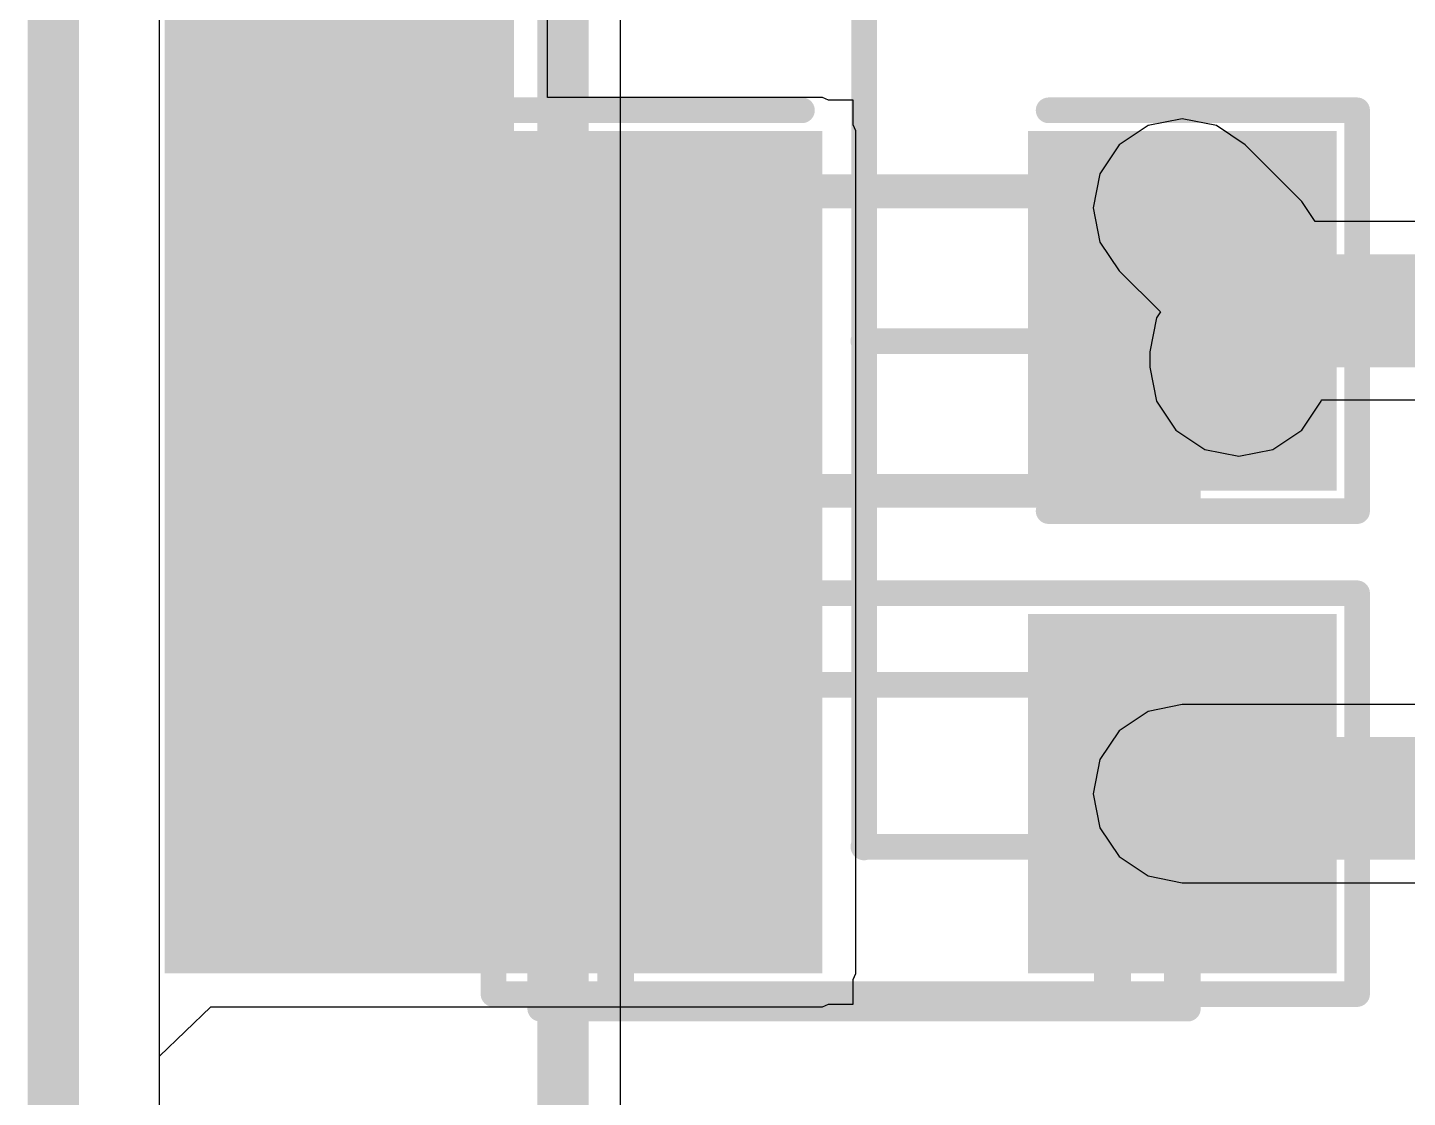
# Model space of a CAD drawing. Header units: millimetres. Extents: x -16 to 330, y -45 to 150.
# Drawn here: x -3.88 to 2.94, y 30.02 to 35.31 of the extents above; entities that cross this region are included whole.
import ezdxf

# ---------------------------------------------------------------- set-up
doc = ezdxf.new("R2010")
doc.units = ezdxf.units.MM
for name, color, linetype in [('BottomLayer', 5, 'Continuous'), ('Mechanical13', 56, 'Continuous'), ('Mechanical2', 216, 'Continuous'), ('MidLayer1', 16, 'Continuous'), ('MidLayer2', 76, 'Continuous'), ('TopLayer', 1, 'Continuous'), ('TopOverlay', 2, 'Continuous'), ('TopPaste', 8, 'Continuous'), ('TopSolder', 216, 'Continuous')]:
    doc.layers.add(name, color=color, linetype=linetype)

# ---------------------------------------------------------------- blocks, each defined once
blk = doc.blocks.new('R___1206_49')
at = {"layer": 'TopLayer'}
for points in [[(-2.032, 0.889), (-0.508, 0.889), (-0.508, -0.889), (-2.032, -0.889)], [(0.508, 0.889), (2.032, 0.889), (2.032, -0.889), (0.508, -0.889)]]:
    blk.add_hatch(color=1, dxfattribs=at).paths.add_polyline_path(points)
at = {"layer": 'TopPaste'}
for points in [[(-2.032, 0.889), (-0.508, 0.889), (-0.508, -0.889), (-2.032, -0.889)], [(0.508, 0.889), (2.032, 0.889), (2.032, -0.889), (0.508, -0.889)]]:
    blk.add_hatch(color=8, dxfattribs=at).paths.add_polyline_path(points)
at = {"layer": 'TopSolder'}
for points in [[(-2.032, 0.889), (-0.508, 0.889), (-0.508, -0.889), (-2.032, -0.889)], [(0.508, 0.889), (2.032, 0.889), (2.032, -0.889), (0.508, -0.889)]]:
    blk.add_hatch(color=216, dxfattribs=at).paths.add_polyline_path(points)
at = {"layer": 'TopOverlay', "const_width": 0.127}
for points in [[(2.1336, 0.9906), (-2.1336, 0.9906)], [(-2.1336, 0.9906), (-2.1336, -0.9906)], [(2.1336, 0.9906), (2.1336, -0.9906)], [(2.1336, -0.9906), (-2.1336, -0.9906)]]:
    blk.add_lwpolyline(points, dxfattribs=at)
at = {"layer": 'TopOverlay', "const_width": 0.0635}
for points in [[(-2.16535, 0.9906, 1), (-2.10185, 0.9906, 1)], [(-2.16535, 0.9906, 1), (-2.10185, 0.9906, 1)], [(2.10185, 0.9906, 1), (2.16535, 0.9906, 1)], [(2.10185, 0.9906, 1), (2.16535, 0.9906, 1)], [(-2.16535, -0.9906, 1), (-2.10185, -0.9906, 1)], [(-2.16535, -0.9906, 1), (-2.10185, -0.9906, 1)], [(2.10185, -0.9906, 1), (2.16535, -0.9906, 1)], [(2.10185, -0.9906, 1), (2.16535, -0.9906, 1)]]:
    blk.add_lwpolyline(points, format="xyb", close=True, dxfattribs=at)
blk = doc.blocks.new('C___1206_56')
at = {"layer": 'TopLayer'}
for points in [[(-2.032, 0.889), (-0.508, 0.889), (-0.508, -0.889), (-2.032, -0.889)], [(0.508, 0.889), (2.032, 0.889), (2.032, -0.889), (0.508, -0.889)]]:
    blk.add_hatch(color=1, dxfattribs=at).paths.add_polyline_path(points)
at = {"layer": 'TopPaste'}
for points in [[(-2.032, 0.889), (-0.508, 0.889), (-0.508, -0.889), (-2.032, -0.889)], [(0.508, 0.889), (2.032, 0.889), (2.032, -0.889), (0.508, -0.889)]]:
    blk.add_hatch(color=8, dxfattribs=at).paths.add_polyline_path(points)
at = {"layer": 'TopSolder'}
for points in [[(-2.032, 0.889), (-0.508, 0.889), (-0.508, -0.889), (-2.032, -0.889)], [(0.508, 0.889), (2.032, 0.889), (2.032, -0.889), (0.508, -0.889)]]:
    blk.add_hatch(color=216, dxfattribs=at).paths.add_polyline_path(points)
at = {"layer": 'TopOverlay', "const_width": 0.127}
for points in [[(-2.1336, 0.9906), (-0.6096, 0.9906)], [(-2.1336, -0.9906), (-2.1336, 0.9906)], [(0.6096, 0.9906), (2.1336, 0.9906)], [(2.1336, -0.9906), (2.1336, 0.9906)], [(-2.1336, -0.9906), (-0.6096, -0.9906)], [(0.6096, -0.9906), (2.1336, -0.9906)]]:
    blk.add_lwpolyline(points, dxfattribs=at)
at = {"layer": 'TopOverlay', "const_width": 0.0635}
for points in [[(-2.16535, 0.9906, 1), (-2.10185, 0.9906, 1)], [(-2.16535, 0.9906, 1), (-2.10185, 0.9906, 1)], [(-0.64135, 0.9906, 1), (-0.57785, 0.9906, 1)], [(0.57785, 0.9906, 1), (0.64135, 0.9906, 1)], [(2.10185, 0.9906, 1), (2.16535, 0.9906, 1)], [(2.10185, 0.9906, 1), (2.16535, 0.9906, 1)], [(-2.16535, -0.9906, 1), (-2.10185, -0.9906, 1)], [(-2.16535, -0.9906, 1), (-2.10185, -0.9906, 1)], [(-0.64135, -0.9906, 1), (-0.57785, -0.9906, 1)], [(0.57785, -0.9906, 1), (0.64135, -0.9906, 1)], [(2.10185, -0.9906, 1), (2.16535, -0.9906, 1)], [(2.10185, -0.9906, 1), (2.16535, -0.9906, 1)]]:
    blk.add_lwpolyline(points, format="xyb", close=True, dxfattribs=at)

msp = doc.modelspace()

# ---------------------------------------------------------------- hatches: boundary and pattern name
at = {"layer": 'TopLayer'}
for points in [[(-3.2004, 30.6324), (-1.4732, 30.6324), (-1.4732, 36.9659), (-3.2004, 36.9659)], [(-3.2004, 30.6324), (0.0508, 30.6324), (0.0508, 34.798), (-3.2004, 34.798)]]:
    msp.add_hatch(color=1, dxfattribs=at).paths.add_polyline_path(points)

# ---------------------------------------------------------------- linework, layer by layer
at = {"layer": 'BottomLayer'}
msp.add_line((-0.947, 19.0262), (-0.947, 48.3235), dxfattribs=at)
at = {"layer": 'BottomLayer', "const_width": 0.254}
msp.add_lwpolyline([(-1.2319, 19.0262), (-1.2319, 48.3235)], dxfattribs=at)
at = {"layer": 'Mechanical13', "const_width": 0.127}
for points in [[(0.2562, 33.7588), (0.2562, 41.7035)], [(0.2562, 33.7588), (0.2562, 41.7035)], [(0.2562, 31.2588), (0.2562, 39.2035)], [(0.2562, 31.2588), (0.2562, 39.2035)], [(-3.7438, -12.4912), (-3.7438, 36.5338)], [(-1.3438, 34.5588), (-0.9438, 34.5588)], [(-1.3438, 34.5188), (-1.3438, 34.5588)], [(-1.3438, 34.5188), (1.8562, 34.5188)], [(-1.3438, 32.9988), (-1.3438, 34.5188)], [(-0.9438, 34.5188), (-0.9438, 34.5588)], [(-0.9438, 32.9988), (-0.9438, 34.5188)], [(1.4562, 34.5588), (1.8562, 34.5588)], [(1.4562, 34.5188), (1.4562, 34.5588)], [(1.4562, 32.9988), (1.4562, 34.5188)], [(1.8562, 34.5188), (1.8562, 34.5588)], [(1.8562, 32.9988), (1.8562, 34.5188)], [(-0.9438, 34.4788), (1.4562, 34.4788)], [(0.2562, 33.7588), (4.2286, 33.7588)], [(0.2562, 33.7588), (4.2286, 33.7588)], [(-0.9438, 33.0388), (1.4562, 33.0388)], [(-1.3438, 32.9988), (1.8562, 32.9988)], [(-1.3438, 32.9588), (-1.3438, 32.9988)], [(-1.3438, 32.9588), (-0.9438, 32.9588)], [(-0.9438, 32.9588), (-0.9438, 32.9988)], [(1.4562, 32.9588), (1.4562, 32.9988)], [(1.4562, 32.9588), (1.8562, 32.9588)], [(1.8562, 32.9588), (1.8562, 32.9988)], [(-1.3438, 32.0588), (-1.2888, 32.0588)], [(-1.3438, 30.4588), (-1.3438, 32.0588)], [(-1.2888, 32.0588), (-0.9988, 32.0588)], [(-1.2888, 30.4588), (-1.2888, 32.0588)], [(-0.9988, 32.0588), (-0.9438, 32.0588)], [(-0.9988, 30.4588), (-0.9988, 32.0588)], [(-0.9438, 32.0588), (1.4562, 32.0588)], [(-0.9438, 30.4588), (-0.9438, 32.0588)], [(1.4562, 32.0588), (1.5112, 32.0588)], [(1.4562, 30.4588), (1.4562, 32.0588)], [(1.5112, 32.0588), (1.8012, 32.0588)], [(1.5112, 30.4588), (1.5112, 32.0588)], [(1.8012, 32.0588), (1.8562, 32.0588)], [(1.8012, 30.4588), (1.8012, 32.0588)], [(1.8562, 30.4588), (1.8562, 32.0588)], [(0.2562, 31.2588), (4.2286, 31.2588)], [(0.2562, 31.2588), (4.2286, 31.2588)], [(-1.3438, 30.4588), (-1.2888, 30.4588)], [(-1.2888, 30.4588), (-0.9988, 30.4588)], [(-0.9988, 30.4588), (-0.9438, 30.4588)], [(-0.9438, 30.4588), (1.4562, 30.4588)], [(1.4562, 30.4588), (1.5112, 30.4588)], [(1.5112, 30.4588), (1.8012, 30.4588)], [(1.8012, 30.4588), (1.8562, 30.4588)]]:
    msp.add_lwpolyline(points, dxfattribs=at)
at = {"layer": 'Mechanical13'}
for points, const_width in [([(-1.3755, 34.5588, 1), (-1.312, 34.5588, 1)], 0.0635), ([(-1.3755, 34.5588, 1), (-1.312, 34.5588, 1)], 0.0635), ([(-1.3755, 34.5188, 1), (-1.312, 34.5188, 1)], 0.0635), ([(-1.3755, 34.5188, 1), (-1.312, 34.5188, 1)], 0.0635), ([(-1.3755, 34.5188, 1), (-1.312, 34.5188, 1)], 0.0635), ([(-0.9755, 34.5588, 1), (-0.912, 34.5588, 1)], 0.0635), ([(-0.9755, 34.5588, 1), (-0.912, 34.5588, 1)], 0.0635), ([(-0.9755, 34.5188, 1), (-0.912, 34.5188, 1)], 0.0635), ([(-0.9755, 34.5188, 1), (-0.912, 34.5188, 1)], 0.0635), ([(1.4245, 34.5588, 1), (1.488, 34.5588, 1)], 0.0635), ([(1.4245, 34.5588, 1), (1.488, 34.5588, 1)], 0.0635), ([(1.4245, 34.5188, 1), (1.488, 34.5188, 1)], 0.0635), ([(1.4245, 34.5188, 1), (1.488, 34.5188, 1)], 0.0635), ([(1.8245, 34.5588, 1), (1.888, 34.5588, 1)], 0.0635), ([(1.8245, 34.5588, 1), (1.888, 34.5588, 1)], 0.0635), ([(1.8245, 34.5188, 1), (1.888, 34.5188, 1)], 0.0635), ([(1.8245, 34.5188, 1), (1.888, 34.5188, 1)], 0.0635), ([(1.8245, 34.5188, 1), (1.888, 34.5188, 1)], 0.0635), ([(-0.9755, 34.4788, 1), (-0.912, 34.4788, 1)], 0.0635), ([(1.4245, 34.4788, 1), (1.488, 34.4788, 1)], 0.0635), ([(0.2594, 33.7588, 1), (0.2531, 33.7588, 1)], 0.127), ([(0.2594, 33.7588, 1), (0.2531, 33.7588, 1)], 0.127), ([(0.2213, 33.7588, 1), (0.2848, 33.7588, 1)], 0.0635), ([(0.2213, 33.7588, 1), (0.2848, 33.7588, 1)], 0.0635), ([(0.2245, 33.7588, 1), (0.288, 33.7588, 1)], 0.0635), ([(0.2245, 33.7588, 1), (0.288, 33.7588, 1)], 0.0635), ([(0.2245, 33.7588, 1), (0.288, 33.7588, 1)], 0.0635), ([(0.2245, 33.7588, 1), (0.288, 33.7588, 1)], 0.0635), ([(0.2277, 33.7588, 1), (0.2912, 33.7588, 1)], 0.0635), ([(0.2277, 33.7588, 1), (0.2912, 33.7588, 1)], 0.0635), ([(-0.9755, 33.0388, 1), (-0.912, 33.0388, 1)], 0.0635), ([(1.4245, 33.0388, 1), (1.488, 33.0388, 1)], 0.0635), ([(-1.3755, 32.9988, 1), (-1.312, 32.9988, 1)], 0.0635), ([(-1.3755, 32.9988, 1), (-1.312, 32.9988, 1)], 0.0635), ([(-1.3755, 32.9988, 1), (-1.312, 32.9988, 1)], 0.0635), ([(-1.3755, 32.9588, 1), (-1.312, 32.9588, 1)], 0.0635), ([(-1.3755, 32.9588, 1), (-1.312, 32.9588, 1)], 0.0635), ([(-0.9755, 32.9988, 1), (-0.912, 32.9988, 1)], 0.0635), ([(-0.9755, 32.9988, 1), (-0.912, 32.9988, 1)], 0.0635), ([(-0.9755, 32.9588, 1), (-0.912, 32.9588, 1)], 0.0635), ([(-0.9755, 32.9588, 1), (-0.912, 32.9588, 1)], 0.0635), ([(1.4245, 32.9988, 1), (1.488, 32.9988, 1)], 0.0635), ([(1.4245, 32.9988, 1), (1.488, 32.9988, 1)], 0.0635), ([(1.4245, 32.9588, 1), (1.488, 32.9588, 1)], 0.0635), ([(1.4245, 32.9588, 1), (1.488, 32.9588, 1)], 0.0635), ([(1.8245, 32.9988, 1), (1.888, 32.9988, 1)], 0.0635), ([(1.8245, 32.9988, 1), (1.888, 32.9988, 1)], 0.0635), ([(1.8245, 32.9988, 1), (1.888, 32.9988, 1)], 0.0635), ([(1.8245, 32.9588, 1), (1.888, 32.9588, 1)], 0.0635), ([(1.8245, 32.9588, 1), (1.888, 32.9588, 1)], 0.0635), ([(-1.3755, 32.0588, 1), (-1.312, 32.0588, 1)], 0.0635), ([(-1.3755, 32.0588, 1), (-1.312, 32.0588, 1)], 0.0635), ([(-1.3205, 32.0588, 1), (-1.257, 32.0588, 1)], 0.0635), ([(-1.3205, 32.0588, 1), (-1.257, 32.0588, 1)], 0.0635), ([(-1.3205, 32.0588, 1), (-1.257, 32.0588, 1)], 0.0635), ([(-1.0305, 32.0588, 1), (-0.967, 32.0588, 1)], 0.0635), ([(-1.0305, 32.0588, 1), (-0.967, 32.0588, 1)], 0.0635), ([(-1.0305, 32.0588, 1), (-0.967, 32.0588, 1)], 0.0635), ([(-0.9755, 32.0588, 1), (-0.912, 32.0588, 1)], 0.0635), ([(-0.9755, 32.0588, 1), (-0.912, 32.0588, 1)], 0.0635), ([(-0.9755, 32.0588, 1), (-0.912, 32.0588, 1)], 0.0635), ([(1.4245, 32.0588, 1), (1.488, 32.0588, 1)], 0.0635), ([(1.4245, 32.0588, 1), (1.488, 32.0588, 1)], 0.0635), ([(1.4245, 32.0588, 1), (1.488, 32.0588, 1)], 0.0635), ([(1.4795, 32.0588, 1), (1.543, 32.0588, 1)], 0.0635), ([(1.4795, 32.0588, 1), (1.543, 32.0588, 1)], 0.0635), ([(1.4795, 32.0588, 1), (1.543, 32.0588, 1)], 0.0635), ([(1.7695, 32.0588, 1), (1.833, 32.0588, 1)], 0.0635), ([(1.7695, 32.0588, 1), (1.833, 32.0588, 1)], 0.0635), ([(1.7695, 32.0588, 1), (1.833, 32.0588, 1)], 0.0635), ([(1.8245, 32.0588, 1), (1.888, 32.0588, 1)], 0.0635), ([(1.8245, 32.0588, 1), (1.888, 32.0588, 1)], 0.0635), ([(0.2594, 31.2588, 1), (0.2531, 31.2588, 1)], 0.127), ([(0.2594, 31.2588, 1), (0.2531, 31.2588, 1)], 0.127), ([(0.2213, 31.2588, 1), (0.2848, 31.2588, 1)], 0.0635), ([(0.2213, 31.2588, 1), (0.2848, 31.2588, 1)], 0.0635), ([(0.2245, 31.2588, 1), (0.288, 31.2588, 1)], 0.0635), ([(0.2245, 31.2588, 1), (0.288, 31.2588, 1)], 0.0635), ([(0.2245, 31.2588, 1), (0.288, 31.2588, 1)], 0.0635), ([(0.2245, 31.2588, 1), (0.288, 31.2588, 1)], 0.0635), ([(0.2277, 31.2588, 1), (0.2912, 31.2588, 1)], 0.0635), ([(0.2277, 31.2588, 1), (0.2912, 31.2588, 1)], 0.0635), ([(-1.3755, 30.4588, 1), (-1.312, 30.4588, 1)], 0.0635), ([(-1.3755, 30.4588, 1), (-1.312, 30.4588, 1)], 0.0635), ([(-1.3205, 30.4588, 1), (-1.257, 30.4588, 1)], 0.0635), ([(-1.3205, 30.4588, 1), (-1.257, 30.4588, 1)], 0.0635), ([(-1.3205, 30.4588, 1), (-1.257, 30.4588, 1)], 0.0635), ([(-1.0305, 30.4588, 1), (-0.967, 30.4588, 1)], 0.0635), ([(-1.0305, 30.4588, 1), (-0.967, 30.4588, 1)], 0.0635), ([(-1.0305, 30.4588, 1), (-0.967, 30.4588, 1)], 0.0635), ([(-0.9755, 30.4588, 1), (-0.912, 30.4588, 1)], 0.0635), ([(-0.9755, 30.4588, 1), (-0.912, 30.4588, 1)], 0.0635), ([(-0.9755, 30.4588, 1), (-0.912, 30.4588, 1)], 0.0635), ([(1.4245, 30.4588, 1), (1.488, 30.4588, 1)], 0.0635), ([(1.4245, 30.4588, 1), (1.488, 30.4588, 1)], 0.0635), ([(1.4245, 30.4588, 1), (1.488, 30.4588, 1)], 0.0635), ([(1.4795, 30.4588, 1), (1.543, 30.4588, 1)], 0.0635), ([(1.4795, 30.4588, 1), (1.543, 30.4588, 1)], 0.0635), ([(1.4795, 30.4588, 1), (1.543, 30.4588, 1)], 0.0635), ([(1.7695, 30.4588, 1), (1.833, 30.4588, 1)], 0.0635), ([(1.7695, 30.4588, 1), (1.833, 30.4588, 1)], 0.0635), ([(1.7695, 30.4588, 1), (1.833, 30.4588, 1)], 0.0635), ([(1.8245, 30.4588, 1), (1.888, 30.4588, 1)], 0.0635), ([(1.8245, 30.4588, 1), (1.888, 30.4588, 1)], 0.0635)]:
    msp.add_lwpolyline(points, format="xyb", close=True, dxfattribs=dict(at, const_width=const_width))
at = {"layer": 'Mechanical2', "const_width": 0.254}
msp.add_lwpolyline([(-3.75, -12.5), (-3.75, 75.5)], dxfattribs=at)
at = {"layer": 'MidLayer1'}
msp.add_line((-3.2258, 28.1659), (-3.2258, 35.9919), dxfattribs=at)
at = {"layer": 'MidLayer2'}
msp.add_line((-3.2258, 28.1659), (-3.2258, 35.9919), dxfattribs=at)
at = {"layer": 'TopLayer'}
for p, q in [((-1.3083, 34.963), (-1.3083, 36.3105)), ((0.0508, 34.963), (-1.3083, 34.963)), ((0.0811, 34.9504), (0.0508, 34.963)), ((0.2032, 34.9504), (0.0811, 34.9504)), ((0.2032, 34.8283), (0.2032, 34.9504)), ((1.8288, 34.8573), (1.6603, 34.8238)), ((1.9973, 34.8238), (1.8288, 34.8573)), ((0.2157, 34.798), (0.2032, 34.8283)), ((0.2157, 30.6324), (0.2157, 34.798)), ((1.6603, 34.8238), (1.5175, 34.7283)), ((2.1401, 34.7283), (1.9973, 34.8238)), ((1.5175, 34.7283), (1.422, 34.5855)), ((2.4195, 34.4489), (2.1401, 34.7283)), ((1.422, 34.5855), (1.3885, 34.417)), ((2.4861, 34.3493), (2.4195, 34.4489)), ((1.3885, 34.417), (1.422, 34.2485)), ((2.9824, 34.3493), (2.4861, 34.3493)), ((1.422, 34.2485), (1.5175, 34.1057)), ((1.5175, 34.1057), (1.7204, 33.9027)), ((1.7204, 33.9027), (1.7014, 33.8743)), ((1.7014, 33.8743), (1.6679, 33.7058)), ((1.6679, 33.7058), (1.6679, 33.6296)), ((1.6679, 33.6296), (1.7014, 33.4611)), ((1.7014, 33.4611), (1.7969, 33.3183)), ((2.4195, 33.3183), (2.5149, 33.4611)), ((2.5149, 33.4611), (2.5164, 33.4688)), ((2.5164, 33.4688), (3.4036, 33.4688)), ((1.7969, 33.3183), (1.9397, 33.2229)), ((2.2767, 33.2229), (2.4195, 33.3183)), ((1.9397, 33.2229), (2.1082, 33.1894)), ((2.1082, 33.1894), (2.2767, 33.2229)), ((1.6603, 31.9282), (1.5175, 31.8327)), ((1.8288, 31.9617), (1.6603, 31.9282)), ((3.4036, 31.9617), (1.8288, 31.9617)), ((1.5175, 31.8327), (1.422, 31.6899)), ((1.422, 31.6899), (1.3885, 31.5214)), ((1.3885, 31.5214), (1.422, 31.3529)), ((1.422, 31.3529), (1.5175, 31.2101)), ((1.5175, 31.2101), (1.6603, 31.1147)), ((1.6603, 31.1147), (1.8288, 31.0812)), ((1.8288, 31.0812), (3.4036, 31.0812)), ((0.2032, 30.6021), (0.2157, 30.6324)), ((0.2032, 30.48), (0.2032, 30.6021)), ((0.0508, 30.4675), (0.0811, 30.48)), ((0.0811, 30.48), (0.2032, 30.48)), ((-3.2258, 30.224), (-2.9718, 30.4675)), ((-2.9718, 30.4675), (0.0508, 30.4675)), ((-3.2258, 28.1034), (-3.2258, 30.224))]:
    msp.add_line(p, q, dxfattribs=at)
at = {"layer": 'TopLayer', "const_width": 0.5588}
for points in [[(1.8288, 34.417), (2.1082, 34.1376)], [(2.1082, 33.7058), (2.3114, 33.909)], [(2.3114, 33.909), (3.4036, 33.909)], [(2.1082, 33.6296), (2.1082, 33.7058)], [(1.8288, 31.5214), (3.4036, 31.5214)]]:
    msp.add_lwpolyline(points, dxfattribs=at)
at = {"layer": 'TopLayer', "const_width": 0.2794}
for points in [[(1.6891, 34.417, 1), (1.9685, 34.417, 1)], [(1.9685, 34.1376, 1), (2.2479, 34.1376, 1)], [(2.1717, 33.909, 1), (2.4511, 33.909, 1)], [(2.1717, 33.909, 1), (2.4511, 33.909, 1)], [(1.9685, 33.7058, 1), (2.2479, 33.7058, 1)], [(1.9685, 33.7058, 1), (2.2479, 33.7058, 1)], [(1.9685, 33.6296, 1), (2.2479, 33.6296, 1)], [(1.6891, 31.5214, 1), (1.9685, 31.5214, 1)]]:
    msp.add_lwpolyline(points, format="xyb", close=True, dxfattribs=at)

# ---------------------------------------------------------------- block references
msp.add_blockref('C___1206_56', (0.5588, 33.909))
at = {"rotation": 180}
msp.add_blockref('R___1206_49', (0.5588, 31.5214), dxfattribs=at)

doc.saveas('drawing.dxf')
